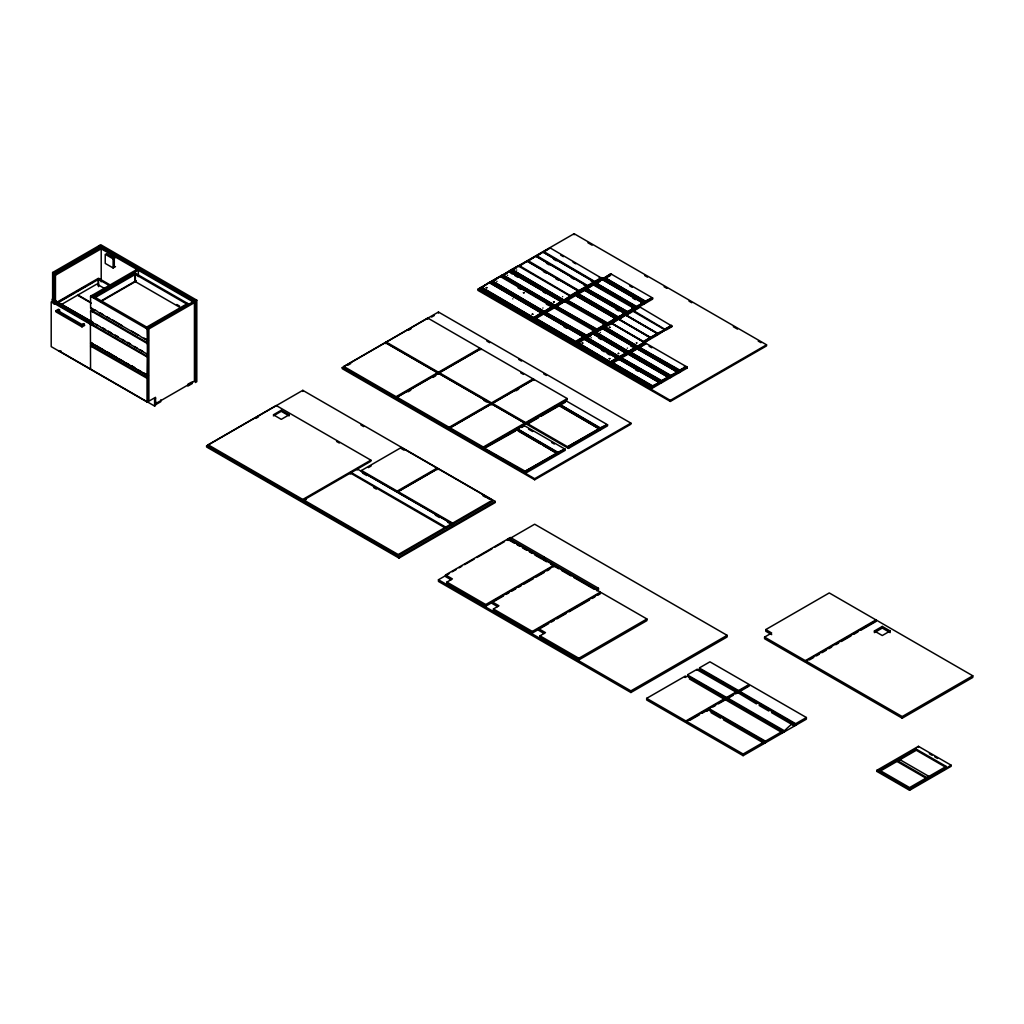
<?xml version="1.0" encoding="UTF-8"?>
<svg xmlns="http://www.w3.org/2000/svg" width="1024" height="1024" viewBox="0 0 1024 1024"><rect width="100%" height="100%" fill="white"/><g stroke="black" fill="none" stroke-linecap="round" stroke-linejoin="round"><path stroke-width="1.5" d="M91.814 324.749L91.814 321.626L52.378 299.136L52.262 301.798L51.213 302.029L51.2 346.624L147.034 401.958L148.442 401.139L148.442 328.09L91.981 295.488L90.56 296.307L90.611 308.275L91.008 307.661M90.97 307.802L95.078 310.31M90.406 324.659L91.546 324.646M90.957 310.835L147.622 343.718L148.16 343.245L91.738 310.387L90.56 311.066L90.97 321.549M90.56 346.035L147.43 378.522M90.97 342.771L101.965 349.261M148.211 342.989L148.16 339.878L147.43 340.403M147.43 357.299C148.621 358.298 148.301 351.795 147.43 354.15M148.198 356.864L52.378 301.414M147.43 375.373L104.73 350.848M51.597 301.862L147.277 357.056L147.034 375.718C148.378 372.813 148.928 379.494 147.059 378.509L147.034 401.958M739.264 692.698L739.61 690.867L749.914 684.915L806.387 717.517L806.387 719.155L743.13 755.674L686.656 723.072L686.656 721.434L706.944 709.747L706.573 711.168M686.656 721.434L743.13 754.035L763.315 742.374C761.766 744.87 767.245 742.323 765.85 740.915L781.696 731.763C778.867 738.061 794.496 718.797 793.613 724.89C792.115 727.488 797.504 724.736 796.134 723.43L806.387 717.517M90.918 321.805L91.341 320.986M91.072 342.502L90.56 343.181M696.768 670.208L697.293 669.184L687.757 674.624L687.962 675.814L685.235 677.44M739.494 691.046L738.317 692.326L699.123 669.427L738.47 692.237M147.366 340.723L147.034 328.909L90.56 296.307M147.366 354.47L147.366 343.309M646.669 698.342L685.875 720.973L685.875 722.611L646.669 699.981L646.669 698.342L685.376 676.058L684.902 677.414M724.941 699.917L725.325 699.136L709.376 708.314L709.478 709.606L706.752 711.181M91.29 324.646L91.584 321.766L52.378 299.136M147.123 378.381L147.264 373.76M685.875 720.973L724.442 698.714C722.765 701.261 728.448 698.688 726.963 697.254L736.448 691.802L736.346 693.197M697.05 669.734L734.989 691.507M699.277 669.606L699.622 667.776L709.926 661.824L749.12 684.454L738.867 690.381L739.469 691.226M724.339 699.238L689.293 678.874M726.963 698.611L687.757 675.981M783.667 731.994L727.194 699.661L727.693 697.741L737.229 692.262L756.416 703.872M765.85 742.285L709.376 709.683M781.594 732.301L726.605 700.416M793.51 725.414L771.571 712.627M796.134 724.8L739.661 692.198M52.621 302.771L52.621 272.499L100.736 244.723L196.8 300.186L196.8 381.696L195.379 382.515L195.379 301.005L99.315 245.542M52.621 272.499L54.042 273.318L100.736 246.362M58.534 350.592L154.598 406.054L155.546 405.504L155.546 397.312L148.685 401.267L148.685 329.05L195.379 302.093L100.736 247.45L54.042 274.406L55.462 275.226L101.21 248.819L101.21 281.83M115.482 266.598L113.114 267.968L105.229 263.411L105.229 254.298L113.114 258.854L115.482 257.498M98.522 286.067L98.048 279.053L99.456 278.784M56.806 302.95L74.496 292.749M77.21 291.174L86.733 285.683M89.446 284.109L92.173 282.534M58.368 302.502L98.522 279.334L98.522 286.618M61.312 304.589L77.53 295.219L91.251 303.142M58.01 310.682L81.997 324.518L83.494 323.661L84.518 325.44L81.997 326.886L55.962 311.859L55.962 310.682L58.483 309.222L59.52 309.811L59.52 311.002L58.01 311.859L58.01 310.682L59.52 309.811M91.187 295.859L136.934 269.44M92.608 296.678L138.355 270.259L138.355 276.557M93.312 297.536L135.36 273.267L188.595 304L146.56 328.282L145.613 327.731M180.288 307.597L134.886 281.37L134.886 274.086L136.307 273.818M95.206 297.536L135.36 274.368L135.36 281.651L100.749 301.632M101.658 300.557L135.834 280.832M136.307 281.101L135.36 281.101M84.518 324.25L81.997 325.709L55.962 310.682M59.955 351.411L60.902 350.861M146.56 327.181L186.701 304M187.648 303.462L187.174 304.282L134.886 274.086M147.034 327.462L146.086 327.462M147.264 328.23L193.011 301.824M147.034 328.909L148.442 328.09M195.379 301.005L196.8 300.186M148.442 340.57L144.077 338.138M155.546 398.4L154.598 398.95L154.598 406.054M191.091 382.387L187.84 384.269L187.84 386.086L192.179 383.578L192.179 381.76M155.546 403.686L195.379 380.685M208.154 444.8L276.211 405.504L370.867 460.147L370.867 461.235L302.797 500.544L208.154 445.901L208.154 444.8L302.797 499.443L370.867 460.147M343.808 366.477L385.37 342.49L437.67 372.672L437.67 373.773L396.096 397.76L343.808 367.578L343.808 366.477L396.096 396.672L437.67 372.672M386.163 342.029L427.725 318.029L480.013 348.224L480.013 349.312L438.451 373.312L386.163 343.117L386.163 342.029L438.451 372.224L480.013 348.224M481.907 287.846L479.462 288.704L480.486 287.565L532.787 318.31L513.395 307.11M481.434 287.027L533.734 317.76L481.434 287.565L489.318 282.47L541.619 313.203L531.29 319.168L479.936 288.986M541.926 313.024L552.269 306.509L541.926 313.024L490.586 283.379L490.112 282.01L491.136 281.421L543.424 312.154L495.667 284.582M492.083 280.87L544.371 311.616L492.083 280.87L499.968 276.326L552.576 306.88L561.331 301.824L509.043 271.091L502.733 275.277L555.021 305.459L502.733 274.726M501.235 277.235L500.762 275.866L501.786 275.277L554.074 306.01L540.096 297.933M561.651 301.645L570.406 296.038L561.651 301.645L510.31 272L509.837 270.63L510.861 270.042L563.149 300.774L536.998 285.683M511.808 269.491L564.096 300.224L511.808 269.491L518.118 265.843L571.187 296.678L579.085 292.122L578.611 291.302L570.714 295.859L519.373 265.664L518.899 266.483L527.258 261.107L578.611 291.302M206.579 445.901L302.797 390.336L495.245 501.453L495.245 502.541L399.014 558.093L206.579 446.989L206.579 445.901L399.014 557.005L495.245 501.453M342.234 367.578L438.451 312.026L630.899 423.13L630.899 424.218L534.669 479.77L342.234 368.666L342.234 367.578L534.669 478.682L630.899 423.13M477.888 289.254L574.106 233.702L766.554 344.806L766.554 345.894L670.336 401.446L477.888 290.342L477.888 289.254L670.336 400.358L766.554 344.806M479.462 288.704L480.486 288.115L510.694 305.549M481.434 287.565L489.318 282.47M490.112 282.56L496.499 279.424M492.083 281.421L498.662 277.632M502.733 275.277L509.043 271.629L512.218 274.01M509.837 271.181L510.861 270.579L528.896 280.998M511.808 270.042L516.851 267.123M518.899 265.946L527.258 261.107M527.578 260.928L535.936 256.102L587.277 286.298L579.392 290.842L528.051 260.659L527.578 261.478L579.866 291.661L586.445 287.872M536.256 255.923L543.04 252.006L594.381 282.202L588.07 285.837L536.73 255.654L536.256 256.474L588.544 286.656L594.854 282.47L589.811 285.926M543.347 251.827L550.131 247.91L601.472 278.093L595.174 281.741L543.821 251.546L543.347 252.365L595.648 282.56L601.946 278.912L599.194 277.325M255.795 418.394L258.522 416.819M347.968 365.171L350.733 363.571M408.333 330.33L411.098 328.73M431.578 317.082L434.33 315.494M506.995 273.357L502.259 276.096L501.786 275.277M511.334 270.861L516.058 268.122M527.578 261.478L535.936 256.102M536.256 256.474L543.04 252.006M543.347 252.365L550.131 247.91M289.152 414.797L281.267 410.24L273.382 414.797L281.267 419.354L289.152 414.797L289.152 415.885L281.267 411.328L273.382 415.885M570.714 295.309L578.611 290.752M579.392 290.304L587.277 285.747M588.07 285.286L594.381 281.651M595.174 281.19L601.472 277.555M531.29 319.168L541.619 312.653M552.576 306.88L561.331 301.274M570.714 295.859L579.085 291.571M579.392 290.842L587.75 287.117L583.629 284.736M396.89 397.133L438.451 373.133L490.739 403.315L490.739 404.416L449.178 428.416L396.89 398.221L396.89 397.133L449.178 427.315L490.739 403.315M439.245 372.672L480.806 348.672L533.094 378.867L533.094 379.955L491.533 403.955L439.245 373.773L439.245 372.672L491.533 402.867L533.094 378.867M581.734 336.909L584.448 338.483L574.579 344.166L532.544 319.898L532.544 318.81L533.568 318.208L534.042 319.04L533.568 318.208M543.347 313.664L534.515 318.208L542.4 313.114L584.448 337.382L584.922 339.661L617.331 358.374L626.086 353.318L592.73 333.517L586.419 337.152L619.776 356.966L586.419 337.152M587.2 335.795L595.085 331.238L595.085 332.326L585.229 338.022L543.194 313.754L543.194 312.653L544.218 312.064L544.691 312.883L544.218 312.064M556.762 306.47L596.902 329.638L605.261 325.363L604.787 324.544L596.902 329.101L556.762 306.47L564.646 301.363L545.165 312.064L553.05 306.97L553.997 307.507M565.517 299.776L565.99 300.595L565.517 299.776L564.493 300.365L564.493 301.453L605.734 325.094L605.734 326.182L595.878 331.878L553.843 307.61L553.843 306.509L554.867 305.92L555.341 306.739L554.867 305.92M564.173 301.094L555.814 305.92L563.699 300.826L564.646 301.914M627.738 311.834L628.211 312.653L627.738 311.834L634.048 308.198L627.264 311.565L587.123 288.934L593.434 284.749L566.464 299.776L574.349 294.669L616.384 318.938L616.384 320.038L606.528 325.722L606.528 324.634L564.493 300.365M624.986 313.434L618.202 316.8L578.048 293.619L618.202 317.35L625.459 313.702L625.459 314.803L617.178 319.578L575.13 295.309L575.13 294.221L576.166 293.619L576.64 294.438L576.166 293.619M583.885 289.715L577.114 293.619L583.411 289.434L624.512 313.165M627.738 312.384L634.522 308.467L634.522 309.568L626.24 314.342L584.205 290.074L584.205 288.986L585.229 288.384L585.702 289.203L585.229 288.384M592.96 284.467L586.176 288.384L592.486 284.198L593.434 285.286M643.123 302.963L636.339 306.33L596.198 283.149L636.339 306.88L643.597 303.232L643.597 304.32L635.315 309.107L593.28 284.838L593.28 283.738L594.304 283.149L594.778 283.968L594.304 283.149M602.035 279.232L595.251 283.149L601.562 278.963L642.65 302.682M652.198 297.728L645.414 301.094L605.261 277.914L645.414 301.645L652.659 297.997L652.659 299.085L644.378 303.872L602.342 279.603L602.342 278.502L603.366 277.914L603.84 278.733L603.366 277.914M611.098 273.997L604.314 277.914L610.624 273.728L651.725 297.446M596.902 281.83L600.691 279.642M532.544 318.81L534.515 318.208M534.515 317.67L542.874 313.382M543.194 312.653L545.165 312.064M545.165 311.526L553.523 307.238M553.843 306.509L555.814 305.92M564.966 300.634L566.464 299.776M566.464 299.226L574.822 294.95M575.13 294.221L577.114 293.619M584.205 288.986L586.176 288.384M593.28 283.738L595.251 283.149M602.342 278.502L604.314 277.914M407.974 391.821L410.739 390.221M432.909 377.421L435.686 375.821M533.018 319.078L534.515 318.758L574.669 342.49L571.891 340.89M543.667 313.472L545.165 312.614L585.306 336.333L543.667 312.934M564.966 301.184L566.464 300.314L606.605 324.045L566.464 300.864L565.44 301.453M593.754 284.019L602.509 279.514M602.816 278.784L611.571 274.278M533.018 319.629L534.515 319.309L537.28 320.909M536.781 318.003L543.347 314.202M586.726 335.514L594.611 330.97L586.253 335.245L546.112 312.614L553.997 308.058M554.317 306.79L583.501 322.995M615.437 318.4L607.552 322.944L567.411 300.314L573.978 296.525M575.603 294.49L592.333 303.514M578.048 294.17L584.358 290.534M584.678 289.254L606.938 301.466M593.754 284.57L595.251 283.699L635.392 307.418L611.866 293.837M596.198 283.699L599.974 281.51M605.261 278.464L610.317 275.546M533.491 319.898L573.632 342.528L574.669 341.939M583.974 337.114L575.603 341.939L535.462 318.208L575.603 341.389L583.501 336.832M544.141 313.754L584.282 336.384L585.306 335.795M554.79 307.61L595.955 330.189L586.266 324.595M605.581 324.083L606.605 323.494M576.077 295.309L617.254 317.901L595.098 305.114M585.152 290.074L626.317 312.653L609.715 303.066M594.227 284.838L634.368 307.469L635.392 306.88M602.816 279.322L644.467 302.182L604.314 278.464L644.467 301.645M573.632 342.528L575.13 342.208L575.603 343.027L575.13 342.208M584.282 336.384L585.779 336.064L586.253 336.883L585.779 336.064M594.931 330.24L596.429 329.92L596.902 330.739L596.429 329.92M605.581 324.634L607.078 323.763L607.552 324.595L607.078 323.763M567.411 300.314L607.552 323.494L615.91 318.669M616.23 317.939L617.728 317.619L618.202 318.438L617.728 317.619M625.293 312.704L625.766 313.523L626.79 312.384L627.264 313.203L626.79 312.384M634.368 307.469L635.866 307.149L636.339 307.968L635.866 307.149M643.443 302.234L644.941 301.914L645.414 302.733L644.941 301.914M573.632 343.078L575.603 342.49M575.603 343.027L576.55 342.49L576.077 341.67L584.448 337.382M584.282 336.934L586.253 336.333M594.931 330.778L596.902 330.189M596.902 330.739L597.85 330.189L597.376 329.37L605.734 325.094M606.054 324.902L607.552 324.045M607.552 324.595L608.499 324.045L608.026 323.226L616.384 318.938M616.23 318.49L618.202 317.901M618.202 318.438L619.149 317.901L618.675 317.082L625.459 313.702M625.766 313.523L627.264 312.653M634.368 308.019L636.339 307.418M637.286 306.88L643.597 303.232M643.443 302.771L645.414 302.182M645.414 302.733L646.362 302.182L645.888 301.363L652.659 297.997M586.253 336.883L587.2 336.333M627.264 313.203L628.211 312.653M636.339 307.968L637.286 307.418M577.344 342.387L610.701 362.202L577.344 342.387L583.654 338.752L617.011 358.016L608.256 363.61L575.846 344.896L575.373 343.526L576.397 342.938L609.293 362.47M595.392 343.987L618.829 357.517L585.472 337.702L584.448 338.291L617.805 357.555L626.086 352.781M595.482 331.917L628.851 351.731L595.482 331.917L601.792 328.282L635.162 347.533L626.406 353.139L593.984 334.426L593.51 333.056L594.534 332.467L627.904 352.269L620.672 348.096M602.586 327.821L603.61 327.232L636.966 347.034L602.586 327.821L635.942 347.085L635.469 347.904L602.586 328.371M604.557 326.682L637.914 346.496L604.557 326.682L610.867 323.046L644.224 342.298L635.469 347.354M303.59 500.992L398.234 555.635L444.915 528.678L444.915 527.59L398.234 554.547L303.59 499.904L303.59 500.992L306.33 499.405M575.373 344.077L576.397 342.938M577.344 342.938L584.128 339.571M584.448 338.842L585.472 338.253L592.691 342.426M586.419 337.702L591.462 334.784M593.51 333.606L594.534 333.018L617.971 346.547M595.482 332.467L602.266 329.101M604.557 327.232L611.341 323.866M611.648 323.136L618.432 319.219L650.214 337.562L643.917 341.76L611.648 323.136L644.378 342.579L650.688 338.931L650.214 338.112M618.752 319.04L625.536 315.123L657.318 333.466L651.008 337.664L618.752 319.04L651.482 338.483L657.792 334.835L657.318 334.016M625.843 314.931L658.112 333.555L664.896 330.189L658.586 334.374L625.843 314.931L632.627 311.014L665.677 330.278L671.987 326.643L671.514 325.824L665.203 329.459L633.421 310.566L632.947 311.386M632.947 310.835L639.731 306.918L671.514 325.824M581.606 341.03L576.87 343.757L595.776 354.675M585.946 338.522L590.669 335.795M595.008 333.286L595.955 332.736M604.083 328.051L605.03 327.501M612.122 323.405L618.432 319.219M619.226 319.309L625.536 315.123M626.317 315.213L631.373 312.294M633.421 311.117L638.464 308.198M361.472 470.49L401.306 447.488L437.03 468.122L437.03 469.21L397.21 492.198L361.472 471.578L361.472 470.49L397.21 491.11L437.03 468.122M368.346 467.61L371.085 466.022M449.971 427.776L491.533 403.776L524.89 423.04L524.89 424.128L483.328 448.128L449.971 428.864L449.971 427.776L483.328 447.04L524.89 423.04M492.326 403.315L533.888 379.328L567.245 398.579L567.245 399.68L525.683 423.68L492.326 404.416L492.326 403.315L525.683 422.579L567.245 398.579M515.878 390.81L518.643 389.21M643.917 341.21L650.214 337.562M651.008 337.114L657.318 333.466M658.112 333.018L664.422 329.92M665.203 328.909L671.514 325.274M635.469 347.904L650.688 338.381M651.008 337.664L657.792 334.285M658.112 333.555L664.896 330.189M665.203 329.459L671.987 326.093M608.256 363.61L610.227 361.933M610.701 361.651L617.011 358.016M626.406 353.139L628.378 351.45M628.851 351.181L635.162 347.533M659.366 382.464L652.582 385.83L612.442 362.662L652.582 386.381L659.84 382.733L659.84 383.834L651.558 388.608L609.523 364.339L609.523 363.251L610.547 362.662L611.021 363.482L610.547 362.662M658.893 382.195L618.752 359.014L611.494 362.662L617.805 358.464L618.752 359.565L612.442 363.2M618.752 359.565L618.598 358.016L619.622 357.414L620.096 358.234L619.622 357.414M627.827 353.779L620.57 357.414L626.88 353.229L668.915 377.498L668.915 378.598L660.634 383.373L618.598 359.104M677.504 371.994L670.733 375.36L630.579 352.179L670.733 375.91L677.978 372.262L677.978 373.363L669.696 378.138L627.661 353.869L627.661 352.781L628.685 352.179L629.158 352.998L628.685 352.179M636.736 348.634L678.771 372.902L687.053 368.115L687.053 367.027L645.965 343.309L630.106 352.461L629.632 351.642L636.416 348.262L636.89 349.082L630.579 352.73M636.89 349.082L636.736 347.533L637.76 346.944L638.234 347.763L637.76 346.944M645.491 343.027L638.707 346.944L645.018 342.758L645.965 343.309M609.523 363.251L611.494 362.662M611.494 362.112L618.278 358.746M618.598 358.016L620.57 357.414M620.57 356.877L627.354 353.498M627.661 352.781L629.632 352.179M629.632 351.642L636.416 348.262M636.736 347.533L638.707 346.944M609.997 363.52L611.494 363.2L651.635 386.931L632.256 375.744M619.072 358.285L620.57 357.965L660.71 381.696L621.952 359.309M628.134 353.6L629.632 352.73L669.786 376.448L628.134 353.05M619.072 358.835L620.57 357.965M667.968 376.96L661.658 380.595L621.517 357.965L627.827 354.33M637.21 347.814L660.851 360.832M686.106 366.477L679.795 370.125L639.654 347.494L645.965 343.846M397.99 491.571L437.824 468.57L492.48 500.122L492.48 501.222L452.646 524.211L397.99 492.659L397.99 491.571L452.646 523.123L492.48 500.122M564.723 448.947L557.939 452.314L517.798 429.133L557.939 452.864L565.197 449.216L565.197 450.317L526.157 472.858L484.122 448.576L484.122 447.488L515.904 429.133L516.378 429.952L515.904 429.133M524.109 425.498L516.851 429.133L523.162 424.947L564.25 448.678M607.078 424.499L600.294 427.866L560.154 404.685L600.294 428.416L607.552 424.768L607.552 425.856L568.512 448.397L526.477 424.128L526.477 423.04L558.259 404.685L558.733 405.504L558.259 404.685M566.464 401.037L559.206 404.685L565.517 400.499L606.605 424.218M484.122 447.488L516.851 429.133M516.851 428.595L523.635 425.216M526.477 423.04L559.206 404.685M559.206 404.134L565.99 400.768M484.595 447.757L516.851 429.683L556.992 453.414L543.155 445.414M526.477 424.128L559.206 405.235L599.347 428.954L559.206 405.773L541.235 416.154M484.595 448.307L515.469 431.027M521.587 427.494L524.109 426.048M528.806 423.334L538.47 417.741M560.154 405.235L565.197 402.317M609.997 364.07L650.611 386.97L651.635 386.381M619.546 359.104L659.686 381.734L660.71 381.146M628.608 353.869L668.749 376.499L669.786 375.91M637.683 348.634L678.848 371.213L663.629 362.432M650.611 386.97L652.109 386.65L652.582 387.469L652.109 386.65M659.686 381.734L661.184 381.414L661.658 382.234L661.184 381.414M621.517 357.965L661.658 381.146L668.442 377.229M668.749 376.499L670.259 376.179L670.733 376.998L670.259 376.179M677.824 371.264L679.322 370.944L679.795 371.763L679.322 370.944M639.654 347.494L679.795 370.675L686.579 366.758M650.611 387.52L652.582 386.931M652.582 387.469L653.53 386.931L653.056 386.112L659.84 382.733M659.686 382.285L661.658 381.696M661.658 382.234L662.605 381.696L662.131 380.877L668.915 377.498M668.749 377.05L670.733 376.448M670.733 376.998L671.667 376.448L671.194 375.629L677.978 372.262M677.824 371.814L679.795 371.213M679.795 371.763L680.742 371.213L680.269 370.394L687.053 367.027M485.069 448.576L525.21 471.219L556.992 452.864M526.95 423.309L567.565 446.758L599.347 428.416M525.21 471.219L557.466 453.133L557.939 453.952L557.466 453.133M567.565 446.758L599.821 428.685L600.294 429.504L599.821 428.685M525.21 471.757L557.939 453.414M557.939 453.952L558.886 453.414L558.413 452.595L565.197 449.216M567.565 447.309L600.294 428.954M600.294 429.504L601.242 428.954L600.768 428.134L607.552 424.768M351.066 473.574L351.066 472.486L445.709 527.13L451.866 523.584L451.866 524.672L445.709 528.218L350.272 472.947L350.272 474.035M451.046 579.75L445.555 576.576L445.555 574.938L508.096 538.829L553.843 565.248L553.843 566.886M508.89 538.381L510.464 537.472L544.614 557.184L544.614 558.822L543.04 559.731L543.04 558.093L508.89 538.381L508.89 540.019L514.342 543.168M507.187 540.083L534.669 524.211L727.117 635.328L727.117 636.966L630.899 692.518L438.451 581.414L438.451 579.763L449.446 573.414M452.198 571.827L456.32 569.446M459.072 567.859L461.824 566.272M464.576 564.685L474.189 559.13M476.941 557.542L492.058 548.813M494.81 547.226L504.435 541.67M503.475 595.968L485.773 606.182L446.886 583.731L446.886 582.093L452.416 578.906L445.555 574.938M543.04 558.093L544.614 557.184M543.821 558.554L545.408 557.645L598.477 588.288L598.477 589.926L596.902 590.835L596.902 589.197L543.821 558.554L543.821 560.192L546.547 561.766M446.886 582.093L485.773 604.544L553.843 565.248M497.574 606.618L492.083 603.443L492.083 601.805L554.624 565.696L600.371 592.115L600.371 593.754L597.658 595.315M506.189 594.394L508.915 592.819M511.642 591.245L515.725 588.89M518.451 587.315L521.165 585.741M523.891 584.179L533.427 578.675M536.141 577.101L544.307 572.39M547.034 570.816L549.76 569.242M548.646 623.616L532.314 633.05L493.427 610.598L493.427 608.96L498.944 605.773L492.083 601.805M596.902 589.197L598.477 588.288M493.427 608.96L532.314 631.411L600.371 592.115M538.624 628.672L601.165 592.563L646.912 618.97L646.912 620.621L578.842 659.917L539.955 637.466L539.955 635.827L545.485 632.64L538.624 628.672L538.624 630.31L544.102 633.485M551.373 622.042L554.086 620.467M556.813 618.893L566.336 613.402M569.062 611.827L589.478 600.038M592.205 598.464L594.931 596.89M539.955 635.827L578.842 658.278L646.912 618.97M438.451 579.763L630.899 690.88L727.117 635.328M771.686 634.637L765.76 631.219L765.76 629.581L829.261 592.934L875.942 619.891L875.942 621.53L860.723 630.31M875.942 619.891L805.363 660.646L805.363 662.285L764.582 638.733L764.582 637.094L771.686 632.998L765.76 629.581M689.92 720.269L699.379 714.816M702.08 713.254L710.195 708.57M712.896 707.008L715.597 705.446M718.298 703.885L733.094 695.347M735.706 693.837L749.12 686.093M806.144 661.094L876.736 620.339L972.8 675.802L972.8 677.44L902.208 718.195L806.144 662.733L806.144 661.094L902.208 716.557L972.8 675.802M809.51 659.878L813.658 657.485M816.435 655.885L819.2 654.285M821.965 652.685L826.125 650.291M828.89 648.691L831.654 647.091M835.814 644.698L838.579 643.098M841.344 641.498L851.034 635.904M853.798 634.317L857.958 631.91M874.394 630.989L882.278 626.432L890.163 630.989L890.163 632.627L882.278 628.07L874.394 632.627L874.394 630.989L882.278 635.533L890.163 630.989M876.864 770.304L918.426 746.317L951.155 765.21L951.155 766.298L909.594 790.298L876.864 771.405L876.864 770.304L909.594 789.21L951.155 765.21M876.864 771.405L879.642 769.805M885.184 766.605L887.949 765.005M910.118 752.205L912.883 750.605M946.189 766.438L916.301 749.184L879.706 770.304L909.594 787.571L946.189 766.438L946.189 767.526L916.301 750.272L879.706 771.405M940.774 770.662L943.475 769.101M687.706 675.098L726.963 697.702M738.97 690.79L699.674 668.198M727.846 698.112L784.32 730.726M709.325 708.787L765.85 741.376M796.083 723.917L739.661 691.29M587.955 242.79L592.102 245.184M644.723 275.558L647.488 277.158M664.102 286.746L666.867 288.346M689.024 301.133L691.789 302.733M733.325 326.72L737.485 329.114M758.246 341.107L761.011 342.707M629.606 285.786L632.32 287.347M560.666 255.078L563.418 256.666M573.056 262.234L575.808 263.821M632.742 298.061L635.456 299.622M640.883 302.758L643.597 304.32M553.574 259.187L556.326 260.774M590.72 280.627L594.854 283.021M599.398 286.643L609.088 292.237M631.808 307.994L634.522 309.568M546.47 263.283L549.222 264.87M571.238 277.581L573.99 279.168M587.123 288.934L627.264 311.565M626.317 312.115L586.176 289.485M625.766 312.973L626.24 314.342M615.962 309.325L618.675 310.886M622.746 313.229L625.459 314.803M543.296 271.462L546.048 273.05M555.686 278.618L558.438 280.205M617.254 317.35L577.114 294.72M613.67 318.464L616.384 320.038M518.592 266.662L518.118 265.843M649.088 346.202L651.789 347.763M684.339 366.554L687.053 368.115M531.597 282.56L534.298 284.122M509.837 270.63L561.651 301.094M603.021 324.621L605.734 326.182M514.918 275.571L517.619 277.133M543.296 291.955L545.997 293.517M678.848 370.675L638.707 348.045M636.89 348.544L677.03 371.712M635.162 348.083L630.63 346.022M675.277 371.789L677.978 373.363M595.955 329.638L555.814 307.008M506.317 278.438L531.981 293.261M534.682 294.822L537.395 296.371M500.762 275.866L552.576 306.33M552.269 307.059L546.381 304.205M518.016 287.834L520.717 289.395M592.384 330.765L595.085 332.326M593.51 333.056L626.406 352.589M593.203 334.336L592.73 333.517M598.605 337.997L601.306 339.558M546.112 312.614L586.253 335.245M490.112 282.01L541.926 312.474M564.096 326.733L566.81 328.294M601.69 350.259L604.39 351.808M607.091 353.37L609.792 354.931M635.43 369.741L638.144 371.302M540.058 322.509L569.126 339.29M598.477 356.237L607.936 361.69M612.877 364.544L629.491 374.144M479.462 288.166L531.29 318.618M575.373 343.526L608.256 363.072M486.912 341.094L489.677 342.694M518.758 359.475L521.523 361.075M543.68 373.862L546.445 375.462M520.717 372.813L523.469 374.4M483.866 400.435L486.618 402.035M528.589 429.171L532.646 431.526M551.642 442.483L554.355 444.045M518.234 431.027L540.378 443.814M99.789 248L194.432 302.643L194.432 381.235M111.296 255.373L113.933 256.896M106.406 253.645L114.291 258.202L114.291 267.302M764.582 637.094L805.363 660.646M176.832 304.499L179.533 306.061M360.947 425.011L363.712 426.611M486.938 497.741L489.702 499.341M401.306 448.576L404.058 450.163M482.918 495.693L485.645 497.28M929.344 753.702L932.07 755.277M934.797 756.851L937.523 758.426M110.515 285.171L98.522 278.234L56.474 302.502L90.15 321.946M98.048 279.053L110.31 286.144M105.088 288.819L96.858 284.07L77.926 294.989L90.278 302.118M928.922 776.41L899.034 759.155L899.034 760.243M517.082 544.755L519.808 546.33M522.547 547.904L526.643 550.272M529.37 551.846L532.109 553.421M534.835 555.008L541.67 558.95M550.63 564.122L558.797 568.832M561.523 570.406L571.046 575.91M573.773 577.472L594.176 589.261M336.576 441.446L339.315 443.021M94.49 309.696L97.254 311.283M100.006 312.691L102.758 314.47M106.893 316.851L109.645 318.438M112.397 319.846L122.035 325.594M131.686 331.162L139.942 335.936M97.843 311.898L137.779 334.963M140.531 336.55L147.418 340.531M451.866 523.584L357.222 468.941L357.222 470.029M904.166 785.523L906.88 787.098M362.701 473.19L366.822 475.571M435.405 515.174L439.514 517.542M447.744 522.291L451.866 524.672M699.674 669.107L738.867 691.738M699.277 669.338L738.47 691.968M739.264 692.429L795.584 725.12M759.168 705.472L768.819 711.027M102.758 328.038L105.51 329.626M108.262 331.213L111.027 332.813M115.149 335.194L118.144 336.832M127.782 342.4L130.547 343.987M95.872 324.237L100.006 326.63M102.758 328.218L105.51 329.805M108.262 331.405L112.397 333.786M115.149 335.373L117.914 336.96M122.035 339.354L124.8 340.941M127.552 342.528L130.304 344.128M134.438 346.509L137.19 348.096M139.942 349.683L142.707 351.283M90.957 321.677L97.843 325.645M100.595 327.245L147.418 354.278M55.45 303.731L56.474 304.333M90.15 323.776L91.174 324.365M373.594 487.501L376.333 489.088M58.483 310.413L59.52 311.002M84.518 325.44L83.494 323.661M727.744 699.072L784.218 731.674M727.194 699.392L783.821 732.173L727.36 699.571M131.917 366.003L134.669 367.59M145.69 373.952L148.442 375.539L144.077 373.107M95.872 345.459L104.141 350.234M106.893 351.642L116.531 357.389M119.283 358.976L123.418 361.37M126.17 362.957L128.922 364.544M131.686 365.952L134.438 367.731M138.573 370.112L141.325 371.699M93.312 344.346L94.592 345.088M95.04 345.344L121.318 360.512M124.083 362.112L144.832 374.093M145.28 374.349L146.56 375.091M148.211 377.958L91.738 345.357L90.97 345.92M710.976 712.614L720.627 718.182M723.379 719.77L763.315 742.835M918.426 746.317L918.426 747.405M916.301 749.184L916.301 750.272M909.594 789.21L909.594 790.298M902.208 716.557L902.208 718.195M882.278 626.432L882.278 628.07M765.286 742.605L708.979 710.182M743.13 754.035L743.13 755.674M726.413 698.931L687.373 676.211M678.771 372.902L678.298 372.083M670.336 400.358L670.336 401.446M669.696 378.138L669.222 377.318M660.634 383.373L660.16 382.554M651.558 388.608L651.085 387.789M645.018 342.758L645.018 343.846M644.378 303.872L643.917 303.053M639.731 306.918L639.258 307.738M635.942 347.994L635.942 349.082M635.315 309.107L634.842 308.288M632.627 311.014L632.154 311.834M630.899 690.88L630.899 692.518M626.88 353.229L626.88 354.33M617.805 358.464L617.805 359.565M617.178 319.578L616.704 318.758M610.624 273.728L610.624 274.816M601.562 278.963L601.562 280.051M595.878 331.878L595.405 331.059M592.486 284.198L592.486 285.286M585.229 338.022L584.755 337.203M583.411 289.434L583.411 290.534M578.842 658.278L578.842 659.917M574.579 344.166L574.106 343.347M574.349 294.669L574.349 295.77M574.106 233.702L574.106 234.79M568.512 448.397L568.038 447.578M565.517 400.499L565.517 401.587M563.699 300.826L563.699 301.914M553.05 306.97L553.05 308.058M542.4 313.114L542.4 314.202M534.669 478.682L534.669 479.77M533.888 379.328L533.888 380.416M532.314 631.411L532.314 633.05M526.157 472.858L525.683 472.038M525.683 422.579L525.683 423.68M523.162 424.947L523.162 426.048M508.096 538.829L508.096 540.467M491.533 402.867L491.533 404.864M485.773 604.544L485.773 606.182M483.328 447.04L483.328 448.128M480.806 348.672L480.806 349.773M452.646 523.123L452.646 524.211M449.178 427.315L449.178 428.416M445.709 527.13L445.709 528.218M438.451 312.026L438.451 313.114M438.451 372.224L438.451 374.221M437.824 468.57L437.824 469.67M427.725 318.029L427.725 319.13M399.014 557.005L399.014 558.093M398.234 554.547L398.234 555.635M397.21 491.11L397.21 492.198M396.096 396.672L396.096 397.76M385.37 342.49L385.37 343.578M302.797 390.336L302.797 391.437M302.797 499.443L302.797 500.544M281.267 410.24L281.267 411.328M160.794 399.885L160.794 401.702L156.454 404.211L156.454 402.381M147.264 339.226L147.264 343.936M147.264 353.357L147.264 356.493M113.114 258.854L113.114 267.968M92.608 309.235L92.608 312.371M92.608 321.792L92.608 324.941M92.608 343.77L92.608 346.918M91.981 321.715L91.981 324.723M91.981 342.938L91.981 346.138M91.738 343.078L91.814 346.598M91.187 308.416L91.187 311.552M91.187 320.973L91.187 324.109M90.394 324.723L90.56 369.344M81.997 324.518L81.997 326.886M55.462 275.226L55.462 303.488M54.042 273.318L54.042 304.243M609.19 358.656L609.856 358.682L609.19 358.656M618.266 353.421L618.918 353.485L618.291 353.382M627.328 348.186L627.405 348.096M636.403 342.95L637.069 343.014L636.429 342.899M532.224 314.214L532.877 314.24L532.224 314.214M542.861 308.058L542.95 307.968M553.51 301.914L554.176 301.952L553.51 301.914M562.586 296.678L562.611 296.627M582.157 343.014L582.81 343.078L582.157 343.014M591.219 337.779L591.258 337.741M600.294 332.544L600.384 332.467M609.357 327.309L610.01 327.373L609.357 327.309M486.246 287.642L486.899 287.718L486.246 287.642M496.896 281.485L496.998 281.408M507.546 275.341L507.584 275.302M516.621 270.106L516.71 270.029M512.794 298.867L512.832 298.816M523.443 292.71L524.083 292.8L523.443 292.71M926.874 777.6L896.973 760.333L896.973 761.434L926.874 778.688L926.874 777.6"/></g></svg>
